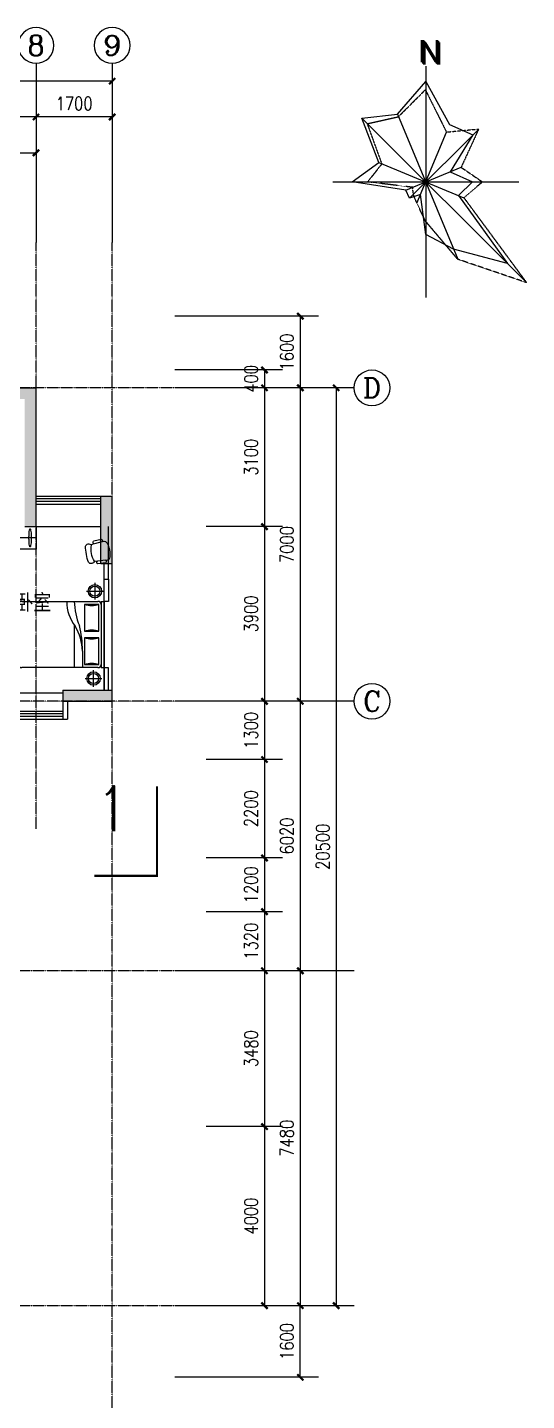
# Model space of a CAD drawing. Header units: millimetres. Extents: x 1460 to 36657, y 698 to 48137.
# Drawn here: x 25516 to 36657, y 17468 to 48137 of the extents above; entities that cross this region are included whole.
import ezdxf
from ezdxf.enums import TextEntityAlignment as Align

# ---------------------------------------------------------------- set-up
doc = ezdxf.new("R2010")
doc.units = ezdxf.units.MM
doc.linetypes.add('DOTE', pattern=[2.42, 2, -0.2, 0.02, -0.2])
doc.linetypes.add('HIDDEN', pattern=[0.375, 0.25, -0.125])
for name, color, linetype in [('AXIS', 3, 'Continuous'), ('AXIS_TEXT', 7, 'Continuous'), ('DOTE', 1, 'DOTE'), ('F', 12, 'Continuous'), ('MC', 4, 'Continuous'), ('SO', 9, 'Continuous'), ('WALL', 4, 'Continuous'), ('WINDOW', 5, 'Continuous'), ('WINDOW_TEXT', 7, 'Continuous')]:
    doc.layers.add(name, color=color, linetype=linetype)
doc.styles.add('ATT', font='TXT')
doc.styles.add('COMPLEX', font='COMPLEX')
doc.styles.add('DIM_FONT', font='SIMPLEX.shx', dxfattribs={"width": 0.8})
doc.styles.add('HZTXT', font='SIMPLEX', dxfattribs={"bigfont": 'HZTXT'})
doc.styles.add('SIMPLEX', font='SIMPLEX.SHX')
doc.styles.get("Standard").update_dxf_attribs({"font": 'arial.ttf'})
doc.dimstyles.new('AXIS', dxfattribs={"dimtxt": 300, "dimasz": 1, "dimexe": 250, "dimexo": 300, "dimgap": 150, "dimtad": 1, "dimdec": 0, "dimdsep": 46, "dimtxsty": 'DIM_FONT', "dimblk": '_DIMX', "dimblk1": 'ARCHTICK', "dimblk2": 'ARCHTICK', "dimcen": 0.1, "dimse1": 1, "dimse2": 1, "dimclrt": 7, "dimadec": 0, "dimazin": 0, "dimtfac": 1, "dimtdec": 0, "dimtix": 1, "dimtmove": 2, "dimatfit": 3, "dimldrblk": '_DIMX', "dimfxl": 1, "dimtolj": 1, "dimtzin": 0, "dimarcsym": 0})

# ---------------------------------------------------------------- blocks, each defined once
blk = doc.blocks.new('_DIMX')
at = {"const_width": 50}
blk.add_lwpolyline([(-70, -70), (70, 70)], dxfattribs=at)
blk = doc.blocks.new('*D128')
at = {"layer": 'AXIS', "color": 0, "lineweight": -2, "transparency": 16777216}
blk.add_line((27406, 46937), (5408, 46937), dxfattribs=at)
at = {"layer": 'DEFPOINTS', "color": 0, "transparency": 16777216}
for p in [(5407, 46937), (5407, 43337), (27407, 43337)]:
    blk.add_point(p, dxfattribs=at)
at = {"layer": 'AXIS', "color": 0, "lineweight": -2, "transparency": 16777216, "rotation": 180}
blk.add_blockref('_DIMX', (5407, 46937), dxfattribs=at)
at = {"layer": 'AXIS', "color": 0, "lineweight": -2, "transparency": 16777216}
blk.add_blockref('_DIMX', (27407, 46937), dxfattribs=at)
at = {"layer": 'AXIS', "color": 7, "transparency": 16777216, "insert": (17266, 47387), "char_height": 300, "attachment_point": 5, "style": 'DIM_FONT'}
blk.add_mtext('\\A1;22000', dxfattribs=at)
blk = doc.blocks.new('_ARCHTICK')
at = {"color": 0, "linetype": 'ByBlock', "const_width": 0.15}
blk.add_lwpolyline([(-0.5, -0.5), (0.5, 0.5)], dxfattribs=at)
blk = doc.blocks.new('*D114')
at = {"layer": 'AXIS', "color": 0, "lineweight": -2, "transparency": 16777216}
blk.add_line((31607, 40086), (31607, 33088), dxfattribs=at)
at = {"layer": 'DEFPOINTS', "color": 0, "transparency": 16777216}
for p in [(28807, 40087), (28807, 33087), (31607, 33087)]:
    blk.add_point(p, dxfattribs=at)
at = {"layer": 'AXIS', "color": 0, "lineweight": -2, "transparency": 16777216}
for p, rotation in [((31607, 40087), 90), ((31607, 33087), 270)]:
    blk.add_blockref('_DIMX', p, dxfattribs=dict(at, rotation=rotation))
at = {"layer": 'AXIS', "color": 7, "transparency": 16777216, "insert": (31307, 36587), "char_height": 300, "attachment_point": 5, "rotation": 90, "style": 'DIM_FONT'}
blk.add_mtext('\\A1;7000', dxfattribs=at)
blk = doc.blocks.new('*D115')
at = {"layer": 'AXIS', "color": 0, "lineweight": -2, "transparency": 16777216}
blk.add_line((31607, 27066), (31607, 19588), dxfattribs=at)
at = {"layer": 'DEFPOINTS', "color": 0, "transparency": 16777216}
for p in [(28807, 27067), (28807, 19587), (31607, 19587)]:
    blk.add_point(p, dxfattribs=at)
at = {"layer": 'AXIS', "color": 0, "lineweight": -2, "transparency": 16777216}
for p, rotation in [((31607, 27067), 90), ((31607, 19587), 270)]:
    blk.add_blockref('_DIMX', p, dxfattribs=dict(at, rotation=rotation))
at = {"layer": 'AXIS', "color": 7, "transparency": 16777216, "insert": (31307, 23327), "char_height": 300, "attachment_point": 5, "rotation": 90, "style": 'DIM_FONT'}
blk.add_mtext('\\A1;7480', dxfattribs=at)
blk = doc.blocks.new('*D116')
at = {"layer": 'AXIS', "color": 0, "lineweight": -2, "transparency": 16777216}
blk.add_line((32407, 40086), (32407, 19588), dxfattribs=at)
at = {"layer": 'DEFPOINTS', "color": 0, "transparency": 16777216}
for p in [(28807, 40087), (28807, 19587), (32407, 19587)]:
    blk.add_point(p, dxfattribs=at)
at = {"layer": 'AXIS', "color": 0, "lineweight": -2, "transparency": 16777216}
for p, rotation in [((32407, 40087), 90), ((32407, 19587), 270)]:
    blk.add_blockref('_DIMX', p, dxfattribs=dict(at, rotation=rotation))
at = {"layer": 'AXIS', "color": 7, "transparency": 16777216, "insert": (32107, 29837), "char_height": 300, "attachment_point": 5, "rotation": 90, "style": 'DIM_FONT'}
blk.add_mtext('\\A1;20500', dxfattribs=at)
blk = doc.blocks.new('*D117')
at = {"layer": 'AXIS', "color": 0, "lineweight": -2, "transparency": 16777216}
blk.add_line((31607, 33086), (31607, 27068), dxfattribs=at)
at = {"layer": 'DEFPOINTS', "color": 0, "transparency": 16777216}
for p in [(28807, 33087), (28807, 27067), (31607, 27067)]:
    blk.add_point(p, dxfattribs=at)
at = {"layer": 'AXIS', "color": 0, "lineweight": -2, "transparency": 16777216}
for p, rotation in [((31607, 33087), 90), ((31607, 27067), 270)]:
    blk.add_blockref('_DIMX', p, dxfattribs=dict(at, rotation=rotation))
at = {"layer": 'AXIS', "color": 7, "transparency": 16777216, "insert": (31307, 30077), "char_height": 300, "attachment_point": 5, "rotation": 90, "style": 'DIM_FONT'}
blk.add_mtext('\\A1;6020', dxfattribs=at)
blk = doc.blocks.new('*D103')
at = {"layer": 'AXIS', "color": 0, "lineweight": -2, "transparency": 16777216}
blk.add_line((25706, 46137), (20408, 46137), dxfattribs=at)
at = {"layer": 'DEFPOINTS', "color": 0, "transparency": 16777216}
for p in [(20407, 46137), (20407, 43337), (25707, 43337)]:
    blk.add_point(p, dxfattribs=at)
at = {"layer": 'AXIS', "color": 0, "lineweight": -2, "transparency": 16777216, "rotation": 180}
blk.add_blockref('_DIMX', (20407, 46137), dxfattribs=at)
at = {"layer": 'AXIS', "color": 0, "lineweight": -2, "transparency": 16777216}
blk.add_blockref('_DIMX', (25707, 46137), dxfattribs=at)
at = {"layer": 'AXIS', "color": 7, "transparency": 16777216, "insert": (23057, 46437), "char_height": 300, "attachment_point": 5, "style": 'DIM_FONT'}
blk.add_mtext('\\A1;5300', dxfattribs=at)
blk = doc.blocks.new('*D100')
at = {"layer": 'AXIS', "color": 0, "lineweight": -2, "transparency": 16777216}
blk.add_line((27406, 46137), (25708, 46137), dxfattribs=at)
at = {"layer": 'DEFPOINTS', "color": 0, "transparency": 16777216}
for p in [(25707, 46137), (25707, 43337), (27407, 43337)]:
    blk.add_point(p, dxfattribs=at)
at = {"layer": 'AXIS', "color": 0, "lineweight": -2, "transparency": 16777216, "rotation": 180}
blk.add_blockref('_DIMX', (25707, 46137), dxfattribs=at)
at = {"layer": 'AXIS', "color": 0, "lineweight": -2, "transparency": 16777216}
blk.add_blockref('_DIMX', (27407, 46137), dxfattribs=at)
at = {"layer": 'AXIS', "color": 7, "transparency": 16777216, "insert": (26557, 46437), "char_height": 300, "attachment_point": 5, "style": 'DIM_FONT'}
blk.add_mtext('\\A1;1700', dxfattribs=at)
blk = doc.blocks.new('_WBLK')
for p, q in [((-0.5, 0.5), (0.5, 0.5)), ((0.5, 0.167), (-0.5, 0.167)), ((0.5, -0.167), (-0.5, -0.167)), ((-0.5, -0.5), (0.5, -0.5))]:
    blk.add_line(p, q)
at = {"layer": 'WINDOW_TEXT', "style": 'SIMPLEX', "flags": 9}
blk.add_attdef('A', text='', height=1, dxfattribs=at).set_placement((0, 1.5), align=Align.MIDDLE)
blk = doc.blocks.new('-BED2')
at = {"layer": 'F', "linetype": 'ByBlock'}
for p, q in [((-4, 4), (-4, 1484)), ((65, 1484), (-4, 1484)), ((65, 4), (65, 1484)), ((111, 1415), (111, 817)), ((433, 1415), (111, 1415)), ((134, 1484), (1836, 1484)), ((433, 817), (433, 1415)), ((479, 1105), (479, 1484)), ((663, 533), (663, 1484)), ((1905, 1415), (1905, 73)), ((111, 817), (433, 817)), ((433, 671), (111, 671)), ((111, 671), (111, 73)), ((433, 73), (433, 671)), ((65, 4), (-4, 4)), ((111, 73), (433, 73)), ((1836, 4), (134, 4))]:
    blk.add_line(p, q, dxfattribs=at)
for centre, radius, start, end in [((134, 1415), 69, 90, 180), ((272, 1967), 575, 253.7398, 286.2602), ((1836, 1415), 69, 0, 90), ((1679, 1158), 1201, 181.9999, 210.0799), ((2598, 1082), 2119, 179.3747, 194.6738), ((272, 265), 575, 73.7398, 106.2602), ((272, 1223), 575, 253.7398, 286.2602), ((-1028, -73), 1693, 2.616, 21.4069), ((13, 39), 813, 357.5673, 39.5461), ((134, 73), 69, 180, 270), ((272, -479), 575, 73.7398, 106.2602), ((1836, 73), 69, 270, 0)]:
    blk.add_arc(centre, radius, start, end, dxfattribs=at)
blk = doc.blocks.new('12PSTG02')
at = {"color": 0, "linetype": 'ByBlock'}
for p, q in [((-5.882738, 11.493405), (-13.636493, 11.294805)), ((-5.73403, 9.170818), (-13.415554, 8.575543)), ((-4.996459, 9.562867), (-5.284204, 9.540568)), ((-5.882738, -11.493405), (-13.636493, -11.294805)), ((-5.73403, -9.170818), (-13.415554, -8.575543)), ((-4.996459, -9.562867), (-5.284204, -9.540568)), ((-4.996459, -9.562867), (-5.28099, -9.544821))]:
    blk.add_line(p, q, dxfattribs=at)
for centre, radius, start, end in [((39.486083, 0), 62.486083, 172.590731, 187.409269), ((-19.5, 6.311132), 3.452743, 30.392687, 149.607313), ((4.70097, 0), 22.70097, 159.208954, 200.791046), ((-12.998837, 0.943692), 7.999035, 97.334712, 116.212212), ((-13.097037, 9.970029), 1.4304, 112.156422, 257.133709), ((-6.286552, 10.301496), 1.258456, 296.04311, 71.283835), ((-4.647836, 5.578088), 4, 16.10866, 95), ((-28.187947, 0), 28.187947, 346.275006, 13.724994), ((-19.5, -6.311132), 3.452743, 210.392687, 329.607313), ((-12.998837, -1.056308), 7.999035, 243.61801, 261.904764), ((-13.097037, -9.970029), 1.4304, 102.866291, 247.843578), ((-6.286552, -10.301496), 1.258456, 288.716165, 63.95689), ((-4.647836, -5.578088), 4, 265, 343.89134)]:
    blk.add_arc(centre, radius, start, end, dxfattribs=at)
at = {"color": 0, "linetype": 'ByBlock', "style": 'ATT'}
for tag, p, flags in [('ITEM', (-22, -21), 3), ('ROOM_NUMBER', (-22, -29), 1)]:
    blk.add_attdef(tag, p, '', height=6, dxfattribs=dict(at, flags=flags))
blk = doc.blocks.new('-CHAI6')
at = {"xscale": 22.75, "yscale": 22.75, "zscale": 22.75}
blk.add_blockref('12PSTG02', (519, 28), dxfattribs=at)
blk = doc.blocks.new('_AXISO')
blk.add_circle((0, 0), 0.5)
at = {"layer": 'AXIS_TEXT', "style": 'COMPLEX', "width": 1.041667}
blk.add_attdef('A', text='', height=0.56, dxfattribs=at).set_placement((-0.25, -0.28), (0.25, -0.28), align=Align.FIT)
blk = doc.blocks.new('*D88')
at = {"layer": 'AXIS', "color": 0, "lineweight": -2, "transparency": 16777216}
blk.add_line((30807, 29586), (30807, 28388), dxfattribs=at)
at = {"layer": 'DEFPOINTS', "color": 0, "transparency": 16777216}
for p in [(29507, 29587), (29507, 28387), (30807, 28387)]:
    blk.add_point(p, dxfattribs=at)
at = {"layer": 'AXIS', "color": 0, "lineweight": -2, "transparency": 16777216}
for p, rotation in [((30807, 29587), 90), ((30807, 28387), 270)]:
    blk.add_blockref('_DIMX', p, dxfattribs=dict(at, rotation=rotation))
at = {"layer": 'AXIS', "color": 7, "transparency": 16777216, "insert": (30507, 28987), "char_height": 300, "attachment_point": 5, "rotation": 90, "style": 'DIM_FONT'}
blk.add_mtext('\\A1;1200', dxfattribs=at)
blk = doc.blocks.new('*D89')
at = {"layer": 'AXIS', "color": 0, "lineweight": -2, "transparency": 16777216}
blk.add_line((30807, 23586), (30807, 19588), dxfattribs=at)
at = {"layer": 'DEFPOINTS', "color": 0, "transparency": 16777216}
for p in [(29507, 23587), (29507, 19587), (30807, 19587)]:
    blk.add_point(p, dxfattribs=at)
at = {"layer": 'AXIS', "color": 0, "lineweight": -2, "transparency": 16777216}
for p, rotation in [((30807, 23587), 90), ((30807, 19587), 270)]:
    blk.add_blockref('_DIMX', p, dxfattribs=dict(at, rotation=rotation))
at = {"layer": 'AXIS', "color": 7, "transparency": 16777216, "insert": (30507, 21587), "char_height": 300, "attachment_point": 5, "rotation": 90, "style": 'DIM_FONT'}
blk.add_mtext('\\A1;4000', dxfattribs=at)
blk = doc.blocks.new('*D91')
at = {"layer": 'AXIS', "color": 0, "lineweight": -2, "transparency": 16777216}
blk.add_line((30807, 27066), (30807, 23588), dxfattribs=at)
at = {"layer": 'DEFPOINTS', "color": 0, "transparency": 16777216}
for p in [(29507, 27067), (29507, 23587), (30807, 23587)]:
    blk.add_point(p, dxfattribs=at)
at = {"layer": 'AXIS', "color": 0, "lineweight": -2, "transparency": 16777216}
for p, rotation in [((30807, 27067), 90), ((30807, 23587), 270)]:
    blk.add_blockref('_DIMX', p, dxfattribs=dict(at, rotation=rotation))
at = {"layer": 'AXIS', "color": 7, "transparency": 16777216, "insert": (30507, 25327), "char_height": 300, "attachment_point": 5, "rotation": 90, "style": 'DIM_FONT'}
blk.add_mtext('\\A1;3480', dxfattribs=at)
blk = doc.blocks.new('*D92')
at = {"layer": 'AXIS', "color": 0, "lineweight": -2, "transparency": 16777216}
blk.add_line((30807, 28386), (30807, 27068), dxfattribs=at)
at = {"layer": 'DEFPOINTS', "color": 0, "transparency": 16777216}
for p in [(29507, 28387), (29507, 27067), (30807, 27067)]:
    blk.add_point(p, dxfattribs=at)
at = {"layer": 'AXIS', "color": 0, "lineweight": -2, "transparency": 16777216}
for p, rotation in [((30807, 28387), 90), ((30807, 27067), 270)]:
    blk.add_blockref('_DIMX', p, dxfattribs=dict(at, rotation=rotation))
at = {"layer": 'AXIS', "color": 7, "transparency": 16777216, "insert": (30507, 27727), "char_height": 300, "attachment_point": 5, "rotation": 90, "style": 'DIM_FONT'}
blk.add_mtext('\\A1;1320', dxfattribs=at)
blk = doc.blocks.new('M_O17EPN')
at = {"color": 9}
for p, q in [((0, 2584), (0, -2584)), ((-1426, 1426), (2250, -2250)), ((-627, 1513), (716, -1729)), ((-365, -365), (1182, 1182)), ((-197, -476), (462, 1114)), ((-1048, 434), (850, -352)), ((-445, -184), (789, 327)), ((-2077, 0), (2077, 0))]:
    blk.add_line(p, q, dxfattribs=at)
at = {"color": 6}
blk.add_lwpolyline([(0, 2244), (532, 1284), (1053, 1053), (544, 225), (1047, 0), (730, -303), (1825, -1825), (621, -1499), (0, -1172), (-118, -284), (-365, -365), (-445, -184), (-1642, 0), (-1048, 434), (-1426, 1426), (-627, 1513)], close=True, dxfattribs=at)
at = {"color": 1, "linetype": 'HIDDEN'}
blk.add_lwpolyline([(-9, 2055), (462, 1114), (1182, 1182), (789, 327), (1266, 0), (850, -352), (2250, -2250), (716, -1729), (-6, -875), (-197, -476), (-278, -278), (-291, -121), (-1296, 0), (-976, 404), (-1302, 1302), (-605, 1457)], close=True, dxfattribs=at)
at = {"color": 1}
for p in [(-169, 2669), (-144, 2644), (-119, 2619)]:
    blk.add_text('N', height=500, dxfattribs=at).set_placement(p)
at = {"width": 0.8, "flags": 9}
for tag in ['XSIZE', 'YSIZE']:
    blk.add_attdef(tag, (0, 0), '', height=0.5, dxfattribs=at)
blk = doc.blocks.new('*D93')
at = {"layer": 'AXIS', "color": 0, "lineweight": -2, "transparency": 16777216}
blk.add_line((30807, 36986), (30807, 33088), dxfattribs=at)
at = {"layer": 'DEFPOINTS', "color": 0, "transparency": 16777216}
for p in [(29507, 36987), (29507, 33087), (30807, 33087)]:
    blk.add_point(p, dxfattribs=at)
at = {"layer": 'AXIS', "color": 0, "lineweight": -2, "transparency": 16777216}
for p, rotation in [((30807, 36987), 90), ((30807, 33087), 270)]:
    blk.add_blockref('_DIMX', p, dxfattribs=dict(at, rotation=rotation))
at = {"layer": 'AXIS', "color": 7, "transparency": 16777216, "insert": (30507, 35037), "char_height": 300, "attachment_point": 5, "rotation": 90, "style": 'DIM_FONT'}
blk.add_mtext('\\A1;3900', dxfattribs=at)
blk = doc.blocks.new('*D94')
at = {"layer": 'AXIS', "color": 0, "lineweight": -2, "transparency": 16777216}
blk.add_line((30807, 33086), (30807, 31788), dxfattribs=at)
at = {"layer": 'DEFPOINTS', "color": 0, "transparency": 16777216}
for p in [(29507, 33087), (29507, 31787), (30807, 31787)]:
    blk.add_point(p, dxfattribs=at)
at = {"layer": 'AXIS', "color": 0, "lineweight": -2, "transparency": 16777216}
for p, rotation in [((30807, 33087), 90), ((30807, 31787), 270)]:
    blk.add_blockref('_DIMX', p, dxfattribs=dict(at, rotation=rotation))
at = {"layer": 'AXIS', "color": 7, "transparency": 16777216, "insert": (30507, 32437), "char_height": 300, "attachment_point": 5, "rotation": 90, "style": 'DIM_FONT'}
blk.add_mtext('\\A1;1300', dxfattribs=at)
blk = doc.blocks.new('*D95')
at = {"layer": 'AXIS', "color": 0, "lineweight": -2, "transparency": 16777216}
blk.add_line((30807, 31786), (30807, 29588), dxfattribs=at)
at = {"layer": 'DEFPOINTS', "color": 0, "transparency": 16777216}
for p in [(29507, 31787), (29507, 29587), (30807, 29587)]:
    blk.add_point(p, dxfattribs=at)
at = {"layer": 'AXIS', "color": 0, "lineweight": -2, "transparency": 16777216}
for p, rotation in [((30807, 31787), 90), ((30807, 29587), 270)]:
    blk.add_blockref('_DIMX', p, dxfattribs=dict(at, rotation=rotation))
at = {"layer": 'AXIS', "color": 7, "transparency": 16777216, "insert": (30507, 30687), "char_height": 300, "attachment_point": 5, "rotation": 90, "style": 'DIM_FONT'}
blk.add_mtext('\\A1;2200', dxfattribs=at)
blk = doc.blocks.new('*D96')
at = {"layer": 'AXIS', "color": 0, "lineweight": -2, "transparency": 16777216}
for p, q in [((30807, 40488), (30807, 40489)), ((30807, 40487), (30807, 40087)), ((30807, 40086), (30807, 40085))]:
    blk.add_line(p, q, dxfattribs=at)
at = {"layer": 'DEFPOINTS', "color": 0, "transparency": 16777216}
for p in [(29507, 40487), (29507, 40087), (30807, 40087)]:
    blk.add_point(p, dxfattribs=at)
at = {"layer": 'AXIS', "color": 0, "lineweight": -2, "transparency": 16777216}
for p, rotation in [((30807, 40487), 270), ((30807, 40087), 90)]:
    blk.add_blockref('_DIMX', p, dxfattribs=dict(at, rotation=rotation))
at = {"layer": 'AXIS', "color": 7, "transparency": 16777216, "insert": (30507, 40287), "char_height": 300, "attachment_point": 5, "rotation": 90, "style": 'DIM_FONT'}
blk.add_mtext('\\A1;400', dxfattribs=at)
blk = doc.blocks.new('*D97')
at = {"layer": 'AXIS', "color": 0, "lineweight": -2, "transparency": 16777216}
blk.add_line((30807, 40086), (30807, 36988), dxfattribs=at)
at = {"layer": 'DEFPOINTS', "color": 0, "transparency": 16777216}
for p in [(29507, 40087), (29507, 36987), (30807, 36987)]:
    blk.add_point(p, dxfattribs=at)
at = {"layer": 'AXIS', "color": 0, "lineweight": -2, "transparency": 16777216}
for p, rotation in [((30807, 40087), 90), ((30807, 36987), 270)]:
    blk.add_blockref('_DIMX', p, dxfattribs=dict(at, rotation=rotation))
at = {"layer": 'AXIS', "color": 7, "transparency": 16777216, "insert": (30507, 38537), "char_height": 300, "attachment_point": 5, "rotation": 90, "style": 'DIM_FONT'}
blk.add_mtext('\\A1;3100', dxfattribs=at)
blk = doc.blocks.new('*D98')
at = {"layer": 'AXIS', "color": 0, "lineweight": -2, "transparency": 16777216}
blk.add_line((31607, 41686), (31607, 40088), dxfattribs=at)
at = {"layer": 'DEFPOINTS', "color": 0, "transparency": 16777216}
for p in [(30307, 41687), (30307, 40087), (31607, 40087)]:
    blk.add_point(p, dxfattribs=at)
at = {"layer": 'AXIS', "color": 0, "lineweight": -2, "transparency": 16777216}
for p, rotation in [((31607, 41687), 90), ((31607, 40087), 270)]:
    blk.add_blockref('_DIMX', p, dxfattribs=dict(at, rotation=rotation))
at = {"layer": 'AXIS', "color": 7, "transparency": 16777216, "insert": (31307, 40887), "char_height": 300, "attachment_point": 5, "rotation": 90, "style": 'DIM_FONT'}
blk.add_mtext('\\A1;1600', dxfattribs=at)

msp = doc.modelspace()

# ---------------------------------------------------------------- linework, layer by layer
at = {"layer": 'AXIS'}
for p, q in [((25706.7, 47336.7), (25706.7, 43336.7)), ((25706.7, 47336.7), (25706.7, 43336.7)), ((27406.7, 47336.7), (27406.7, 43336.7)), ((27406.7, 47336.7), (27406.7, 43336.7)), ((32014.7, 41686.7), (28806.7, 41686.7)), ((31206.7, 40486.7), (28806.7, 40486.7)), ((32806.7, 40086.7), (28806.7, 40086.7)), ((31206.7, 36986.7), (29506.7, 36986.7)), ((32806.7, 33086.7), (28806.7, 33086.7)), ((31206.7, 31786.7), (29506.7, 31786.7)), ((31206.7, 29586.7), (29506.7, 29586.7)), ((31206.7, 28386.7), (29506.7, 28386.7)), ((32806.7, 27066.7), (28806.7, 27066.7)), ((31206.7, 23586.7), (29506.7, 23586.7)), ((32806.7, 19586.7), (28806.7, 19586.7)), ((32014.7, 17986.7), (28806.7, 17986.7))]:
    msp.add_line(p, q, dxfattribs=at)
at = {"layer": 'DOTE'}
for p, q in [((25706.7, 30236.7), (25706.7, 43336.7)), ((27406.7, 17036.7), (27406.7, 43336.7)), ((28806.7, 40086.7), (3406.7, 40086.7)), ((28806.7, 33086.7), (3406.7, 33086.7)), ((28806.7, 27066.7), (3406.7, 27066.7)), ((28806.7, 19586.7), (3406.7, 19586.7))]:
    msp.add_line(p, q, dxfattribs=at)
at = {"layer": 'F'}
for p, q in [((25706.7, 36986.7), (27156.7, 36986.7)), ((25706.7, 36986.7), (25706.7, 36486.7)), ((27326.7, 35817), (27326.7, 36986.7)), ((25706.7, 36736.7), (24356.7, 36736.7)), ((25706.7, 36486.7), (24606.7, 36486.7)), ((27020.6, 35731.9), (27020.6, 35356.9)), ((26833.1, 35544.4), (27208.1, 35544.4)), ((26990.9, 33407.4), (26990.9, 33782.4)), ((26803.4, 33594.9), (27178.4, 33594.9)), ((26306.7, 33266.7), (25106.7, 33266.7))]:
    msp.add_line(p, q, dxfattribs=at)
msp.add_lwpolyline([(25574.2, 36536.7, -0.3318244), (25568, 36541.2, -0.0416712), (25556.8, 36595.2, -0.0179092), (25551.6, 36653.9, -0.0127535), (25549.5, 36736.7, -0.0127535), (25551.6, 36819.4, -0.0179092), (25556.8, 36878.1, -0.0416712), (25568, 36932.1, -0.3318244), (25574.2, 36936.7, -0.3318244), (25580.3, 36932.1, -0.0416712), (25591.6, 36878.1, -0.0179092), (25596.7, 36819.4, -0.0127535), (25598.8, 36736.7, -0.0127535), (25596.7, 36653.9, -0.0179092), (25591.6, 36595.2, -0.0416712), (25580.3, 36541.2, -0.3318244)], format="xyb", close=True, dxfattribs=at)
for points in [[(27326.7, 35817), (27326.7, 35317), (27226.7, 35317), (27226.7, 35817)], [(27326.7, 33336.7), (27326.7, 33837), (27226.7, 33837), (27226.7, 33336.7)]]:
    msp.add_lwpolyline(points, close=True, dxfattribs=at)
for centre, radius in [((27020.6, 35544.4), 150), ((27020.6, 35544.4), 112.5), ((26990.9, 33594.9), 150), ((26990.9, 33594.9), 112.5)]:
    msp.add_circle(centre, radius, dxfattribs=at)
at = {"layer": 'SO'}
for points in [[(24806.7, 40086.7), (24806.7, 39836.7), (25706.7, 40086.7), (25456.7, 39836.7)], [(25706.7, 40086.7), (25456.7, 39836.7), (25706.7, 36986.7), (25456.7, 36986.7)], [(27406.7, 37666.7), (27156.7, 37666.7), (27406.7, 36166.7), (27156.7, 36166.7)], [(27406.7, 33336.7), (27406.7, 33086.7), (26306.7, 33336.7), (26306.7, 33086.7)]]:
    msp.add_solid(points, dxfattribs=at)
at = {"layer": 'WALL'}
for p, q in [((24806.7, 40086.7), (25706.7, 40086.7)), ((25706.7, 36986.7), (25706.7, 40086.7)), ((27156.7, 36166.7), (27156.7, 37666.7)), ((27156.7, 37666.7), (27406.7, 37666.7)), ((27406.7, 33086.7), (27406.7, 37666.7)), ((25456.7, 36986.7), (25706.7, 36986.7)), ((27156.7, 36166.7), (27406.7, 36166.7)), ((27226.7, 33336.7), (27226.7, 36166.7)), ((26306.7, 33336.7), (26306.7, 32686.7)), ((26306.7, 33336.7), (27406.7, 33336.7)), ((26306.7, 33086.7), (27406.7, 33086.7)), ((26406.7, 33086.7), (26406.7, 32686.7)), ((26306.7, 32686.7), (26406.7, 32686.7))]:
    msp.add_line(p, q, dxfattribs=at)
at = {"layer": 'WALL', "const_width": 50}
msp.add_lwpolyline([(27006.7, 29186.7), (28406.7, 29186.7), (28406.7, 31186.7)], dxfattribs=at)

# ---------------------------------------------------------------- block references
at = {"layer": 'AXIS'}
ref = msp.add_blockref('_AXISO', (25706.7, 47736.7), dxfattribs=dict(at, xscale=-800, yscale=800, zscale=800, rotation=180))
ref.add_attrib('A', '8', dxfattribs={"layer": 'AXIS_TEXT', "height": 448, "style": 'COMPLEX', "width": 1.339286}).set_placement((25506.7, 47512.7), (25906.7, 47512.7), align=Align.FIT)
ref = msp.add_blockref('_AXISO', (27406.7, 47736.7), dxfattribs=dict(at, xscale=-800, yscale=800, zscale=800, rotation=180))
ref.add_attrib('A', '9', dxfattribs={"layer": 'AXIS_TEXT', "height": 448, "style": 'COMPLEX', "width": 1.339286}).set_placement((27206.7, 47512.7), (27606.7, 47512.7), align=Align.FIT)
ref = msp.add_blockref('_AXISO', (33206.7, 40086.7), dxfattribs=dict(at, xscale=800, yscale=800, zscale=800))
ref.add_attrib('A', 'D', dxfattribs={"layer": 'AXIS_TEXT', "height": 448, "style": 'COMPLEX', "width": 1.102941}).set_placement((33006.7, 39862.7), (33406.7, 39862.7), align=Align.FIT)
ref = msp.add_blockref('_AXISO', (33206.7, 33086.7), dxfattribs=dict(at, xscale=800, yscale=800, zscale=800))
ref.add_attrib('A', 'C', dxfattribs={"layer": 'AXIS_TEXT', "height": 448, "style": 'COMPLEX', "width": 1.25}).set_placement((33006.7, 32862.7), (33406.7, 32862.7), align=Align.FIT)
at = {"layer": 'F', "xscale": -1, "rotation": 190.5254856102871}
msp.add_blockref('-CHAI6', (26830, 36396.5), dxfattribs=at)
at = {"layer": 'MC'}
msp.add_blockref('M_O17EPN', (34406.7, 44686.7), dxfattribs=at)
at = {"layer": 'WALL', "rotation": 180}
msp.add_blockref('-BED2', (27222.3, 35321.3), dxfattribs=at)
at = {"layer": 'WINDOW', "yscale": 180, "rotation": 180}
for p, xscale, zscale in [((26431.7, 37576.7), -1450, 1450), ((25706.7, 32776.7), -1200, 1200)]:
    msp.add_blockref('_WBLK', p, dxfattribs=dict(at, xscale=xscale, zscale=zscale))

# ---------------------------------------------------------------- texts
at = {"layer": 'MC', "style": 'HZTXT'}
msp.add_text('主卧室', height=400, dxfattribs=at).set_placement((24848.5, 35083.5))
at = {"layer": 'WALL', "style": 'DIM_FONT', "width": 0.8}
msp.add_text('1', height=1000, dxfattribs=at).set_placement((27068.7, 30186.7))

# ---------------------------------------------------------------- dimensions: what is measured, and where the dimension line sits
at = {"layer": 'AXIS'}
dim = msp.add_linear_dim(base=(5406.7, 46936.7), p1=(27406.7, 43336.7), p2=(5406.7, 43336.7), angle=180, dimstyle='AXIS', dxfattribs=at)
dim.commit()
dim.dimension.update_dxf_attribs({"geometry": '*D128', "text_midpoint": (17265.6, 47386.7), "dimtype": 161})
for p1, p2, distance, picture, middle in [((25706.7, 43336.7), (20406.7, 43336.7), -2800, '*D103', (23056.7, 46436.7)), ((27406.7, 43336.7), (25706.7, 43336.7), -2800, '*D100', (26556.7, 46436.7)), ((30306.7, 41686.7), (30306.7, 40086.7), 1300, '*D98', (31306.7, 40886.7)), ((29506.7, 40486.7), (29506.7, 40086.7), 1300, '*D96', (30506.7, 40286.7)), ((28806.7, 40086.7), (28806.7, 33086.7), 2800, '*D114', (31306.7, 36586.7)), ((28806.7, 40086.7), (28806.7, 19586.7), 3600, '*D116', (32106.7, 29836.7)), ((29506.7, 40086.7), (29506.7, 36986.7), 1300, '*D97', (30506.7, 38536.7)), ((29506.7, 36986.7), (29506.7, 33086.7), 1300, '*D93', (30506.7, 35036.7))]:
    dim = msp.add_aligned_dim(p1=p1, p2=p2, distance=distance, dimstyle='AXIS', dxfattribs=at)
    dim.commit()
    dim.dimension.update_dxf_attribs({"geometry": picture, "text_midpoint": middle})
for p1, p2, distance in [((22906.7, 43536.7), (25706.7, 43536.7), 1800), ((30306.7, 17986.7), (30306.7, 19586.7), -1300)]:
    msp.add_aligned_dim(p1=p1, p2=p2, distance=distance, dimstyle='AXIS', dxfattribs=at).render()
for base, p1, p2, picture, middle in [((31606.7, 27066.7), (28806.7, 33086.7), (28806.7, 27066.7), '*D117', (31306.7, 30076.7)), ((30806.7, 31786.7), (29506.7, 33086.7), (29506.7, 31786.7), '*D94', (30506.7, 32436.7)), ((30806.7, 29586.7), (29506.7, 31786.7), (29506.7, 29586.7), '*D95', (30506.7, 30686.7)), ((30806.7, 28386.7), (29506.7, 29586.7), (29506.7, 28386.7), '*D88', (30506.7, 28986.7)), ((30806.7, 27066.7), (29506.7, 28386.7), (29506.7, 27066.7), '*D92', (30506.7, 27726.7)), ((31606.7, 19586.7), (28806.7, 27066.7), (28806.7, 19586.7), '*D115', (31306.7, 23326.7)), ((30806.7, 23586.7), (29506.7, 27066.7), (29506.7, 23586.7), '*D91', (30506.7, 25326.7)), ((30806.7, 19586.7), (29506.7, 23586.7), (29506.7, 19586.7), '*D89', (30506.7, 21586.7))]:
    dim = msp.add_linear_dim(base=base, p1=p1, p2=p2, angle=90, dimstyle='AXIS', dxfattribs=at)
    dim.commit()
    dim.dimension.update_dxf_attribs({"geometry": picture, "text_midpoint": middle})

doc.saveas('drawing.dxf')
